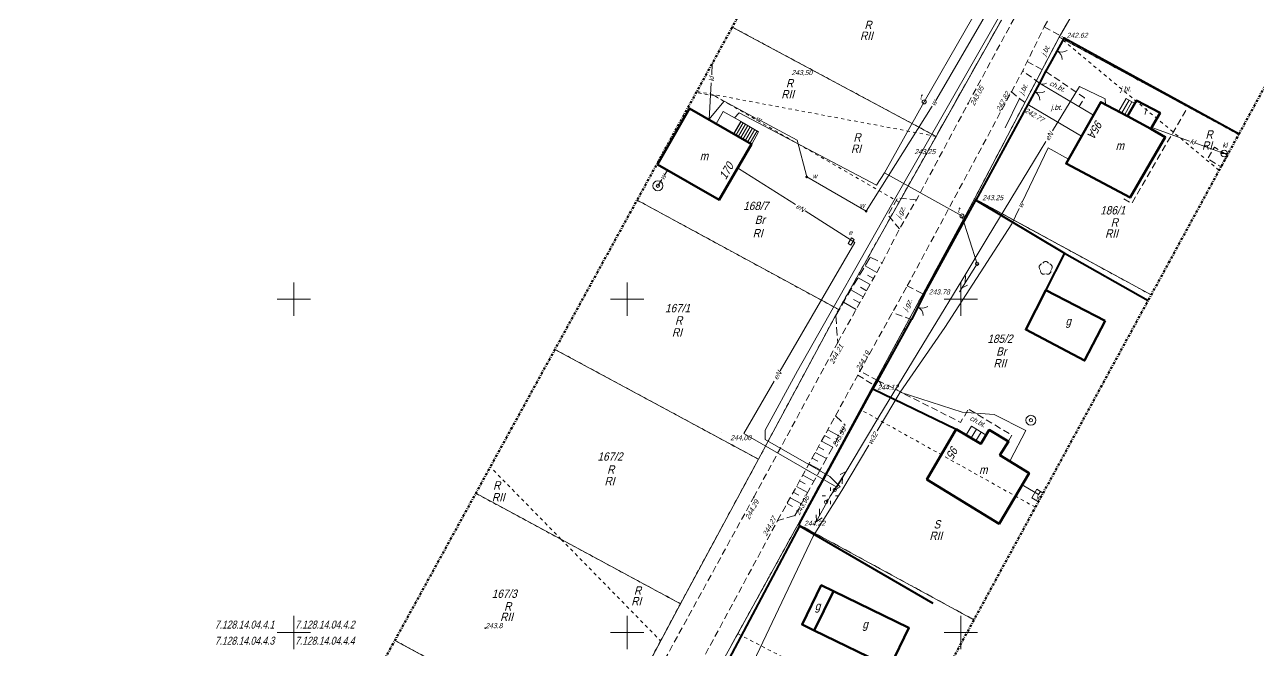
# Model space of a CAD drawing. Extents: x 7449598 to 7450455, y 5563374 to 5564952.
# Drawn here: x 7449959.6 to 7450144.6, y 5564247.3 to 5564341.2 of the extents above; entities that cross this region are included whole.
import ezdxf
from ezdxf.enums import TextEntityAlignment as Align

# ---------------------------------------------------------------- set-up
doc = ezdxf.new("R2010")
doc.units = 0
doc.header["$MEASUREMENT"] = 0
for name, pattern in [('218-500', [1, 0.5, -0.5]), ('420-500', [1.5, 1, -0.5]), ('823-500', [1.75, 1.25, -0.5]), ('DGN Style 4', [0.686427, 0.343214, -0.171607, 0, -0.171607]), ('slup-500', [1.75, -0.25, 0.5, -0.5, 0.5])]:
    doc.linetypes.add(name, pattern=pattern)
for name, color, linetype, lineweight in [('52', 252, 'Continuous', 0), ('61', 252, 'Continuous', 0), ('EDZPD_219', 7, 'Continuous', 0), ('EUZPU_952', 7, 'Continuous', 0), ('GULENN', 1, 'Continuous', 13), ('GULTPR', 36, 'Continuous', 13), ('GUPWZA', 7, 'Continuous', 0), ('SDRPK_420', 7, 'Continuous', 0), ('SDRPK_432', 7, 'Continuous', 0), ('SDRPT_450', 7, 'Continuous', 0), ('SZOPO_902', 7, 'Continuous', 0), ('SZOPO_905', 7, 'Continuous', 0), ('UEEPA_510', 7, 'Continuous', 0), ('UEEPA_512', 7, 'Continuous', 0), ('UEEPO_585', 7, 'Continuous', 0), ('UEETA_515', 7, 'Continuous', 0), ('UGGPA_504', 7, 'Continuous', 0), ('UKKPC_685', 7, 'Continuous', 0), ('UKKPO_582', 7, 'Continuous', 0), ('UTTPA_506', 7, 'Continuous', 0), ('UTTPO_586', 7, 'Continuous', 0), ('UWWPA_907', 7, 'Continuous', 0), ('UWWPO_581', 7, 'Continuous', 0), ('Warstwa 1', 7, 'Continuous', 0), ('Warstwa 24', 7, 'Continuous', 0), ('Warstwa 25', 7, 'Continuous', 0), ('Warstwa 26', 7, 'Continuous', 0), ('Warstwa 28', 7, 'Continuous', 0), ('Warstwa 29', 7, 'Continuous', 0), ('Warstwa 3', 7, 'Continuous', 0), ('Warstwa 4', 7, 'Continuous', 0), ('Warstwa 60', 7, 'Continuous', 0), ('Warstwa 8', 7, 'Continuous', 0), ('WUKPS_403', 7, 'Continuous', 0), ('WUKPS_820', 7, 'Continuous', 0), ('WUKPS_823', 7, 'Continuous', 0), ('WUKPS_824', 7, 'Continuous', 0)]:
    doc.layers.add(name, color=color, linetype=linetype, lineweight=lineweight)
doc.styles.add('Style-WORKING_1250 I 0.26180', font='WORKING_1250.shx', dxfattribs={"oblique": 14.999978})

# ---------------------------------------------------------------- blocks, each defined once
blk = doc.blocks.new('PW01')
at = {"layer": 'Warstwa 1', "color": 7, "linetype": 'Continuous', "lineweight": 13}
blk.add_circle((0, 0), 0.045, dxfattribs=at)
blk = doc.blocks.new('801_16')
at = {"layer": 'Warstwa 1', "color": 0, "linetype": 'Continuous', "lineweight": 0}
blk.add_arc((0, 0), 0.01, 0, 360, dxfattribs=at)
blk = doc.blocks.new('DLN')
at = {"layer": '52', "color": 0, "linetype": 'Continuous', "lineweight": -2}
for centre, start, end in [((-47.6401, 15.52395), 102.662644, 221.349847), ((-0.0401, 50.02395), 30.77175, 149.114219), ((47.5599, 15.52395), 318.717503, 77.306586), ((-29.4401, -40.47605), 174.877086, 293.229456), ((29.3599, -40.47605), 246.770647, 5.322325)]:
    blk.add_arc(centre, 50, start, end, dxfattribs=at)
blk = doc.blocks.new('506_2')
at = {"layer": 'UTTPA_506', "color": 30, "linetype": 'Continuous', "lineweight": 13}
blk.add_circle((0, 0), 0.3, dxfattribs=at)
blk = doc.blocks.new('510_1')
at = {"layer": 'UEEPA_510', "color": 7, "linetype": 'Continuous', "lineweight": 13}
blk.add_circle((0, 0), 0.25, dxfattribs=at)
blk = doc.blocks.new('510')
at = {"layer": 'UEEPA_510', "color": 7, "linetype": 'Continuous', "lineweight": 13}
blk.add_circle((0, 0), 0.25, dxfattribs=at)
blk = doc.blocks.new('515')
at = {"layer": 'UEETA_515', "color": 7, "linetype": 'Continuous', "lineweight": 13}
for p, q in [((-1.25, 0), (-0.75, 0)), ((0, 0.75), (0, 1.25)), ((0.75, 0), (1.25, 0)), ((0, -1.25), (0, -0.75))]:
    blk.add_line(p, q, dxfattribs=at)
blk = doc.blocks.new('907')
at = {"layer": 'UWWPA_907', "color": 7, "linetype": 'Continuous', "lineweight": 13}
for radius in [0.75, 0.25]:
    blk.add_circle((0, 0), radius, dxfattribs=at)
blk = doc.blocks.new('KOLO')
blk.add_hatch(color=0).paths.add_polyline_path([(0, -5), (-1.2941, -4.82963), (-2.5, -4.33013), (-3.53553, -3.53553), (-4.33013, -2.5), (-4.82963, -1.2941), (-5, 0), (-4.82963, 1.2941), (-4.33013, 2.5), (-3.53553, 3.53553), (-2.5, 4.33013), (-1.2941, 4.82963), (0, 5), (1.2941, 4.82963), (2.5, 4.33013), (3.53553, 3.53553), (4.33013, 2.5), (4.82963, 1.2941), (5, 0), (4.82963, -1.2941), (4.33013, -2.5), (3.53553, -3.53553), (2.5, -4.33013), (1.2941, -4.82963)], flags=16)
blk = doc.blocks.new('504')
at = {"layer": 'UGGPA_504', "color": 7, "linetype": 'Continuous', "lineweight": 13, "flags": 128}
blk.add_lwpolyline([(-0.5, 0.25), (0.5, 0.25), (0.5, -0.25), (-0.5, -0.25)], close=True, dxfattribs=at)
blk = doc.blocks.new('SUPT01_2')
at = {"color": 0, "flags": 128}
for points in [[(0, 0), (-100, 0)], [(-69.82163, -10), (-87.14214, 0)], [(-67.14214, 0), (-49.82163, 10)]]:
    blk.add_lwpolyline(points, dxfattribs=at)
blk = doc.blocks.new('SUPE04_2')
at = {"color": 0, "flags": 128}
for points in [[(0, 0), (-100, 0)], [(-69.82163, -10), (-87.14214, 0), (-69.82163, 10)]]:
    blk.add_lwpolyline(points, dxfattribs=at)
blk = doc.blocks.new('685_1')
at = {"layer": 'UKKPC_685', "color": 7, "linetype": 'Continuous', "lineweight": 13}
blk.add_line((-0.5, 0), (0.5, 0), dxfattribs=at)
blk.add_circle((0, 0), 0.5, dxfattribs=at)
blk = doc.blocks.new('905_1')
at = {"layer": 'SZOPO_905', "color": 7, "linetype": 'Continuous', "lineweight": 13}
for centre, start, end in [((-1.5, 0), 0, 60), ((1.5, 0), 120, 180)]:
    blk.add_arc(centre, 1.5, start, end, dxfattribs=at)
blk = doc.blocks.new('905P')
at = {"layer": 'SZOPO_905', "color": 7, "linetype": 'Continuous', "lineweight": 13}
blk.add_arc((1.05, 0), 1.05, 120, 180, dxfattribs=at)
blk = doc.blocks.new('905L')
at = {"layer": 'SZOPO_905', "color": 7, "linetype": 'Continuous', "lineweight": 13}
blk.add_arc((-1.05, 0), 1.05, 0, 60, dxfattribs=at)
blk = doc.blocks.new('140_1')
at = {"layer": 'WUKPS_403', "linetype": 'Continuous', "lineweight": 13}
h = blk.add_hatch(color=256, dxfattribs=at)
edge = h.paths.add_edge_path()
edge.add_arc((0, 0), 0.045, 0, 360)
at = {"layer": 'WUKPS_403', "color": 7, "linetype": 'Continuous', "lineweight": 13}
blk.add_circle((0, 0), 0.045, dxfattribs=at)

msp = doc.modelspace()

# ---------------------------------------------------------------- linework, layer by layer
at = {"layer": 'EDZPD_219', "color": 96, "linetype": 'Continuous', "lineweight": 13}
for p, q in [((7450128.39, 5564362.96), (7450114.77, 5564339.3)), ((7450096.3, 5564324.41), (7450106.1, 5564341.84)), ((7450096.3, 5564324.41), (7450065.75, 5564340.79)), ((7450102.09, 5564315.06), (7450114.77, 5564339.3)), ((7450141.68, 5564324.68), (7450114.77, 5564339.3)), ((7450096.3, 5564324.41), (7450090.76, 5564314.56)), ((7450051.47, 5564314.85), (7450081.7, 5564298.43)), ((7450081.7, 5564298.43), (7450090.76, 5564314.56)), ((7450088.69, 5564290.36), (7450102.09, 5564315.06)), ((7450128.56, 5564300.64), (7450102.09, 5564315.06)), ((7450069.67, 5564276), (7450081.7, 5564298.43)), ((7450069.67, 5564276), (7450039.16, 5564292.47)), ((7450088.69, 5564290.36), (7450075.63, 5564266.27)), ((7450069.67, 5564276), (7450057.96, 5564254.34)), ((7450027.28, 5564270.89), (7450057.96, 5564254.34)), ((7450075.63, 5564266.27), (7450043.05, 5564207.2)), ((7450101.99, 5564251.92), (7450075.63, 5564266.27)), ((7450057.96, 5564254.34), (7450046.13, 5564232.09)), ((7450046.13, 5564232.09), (7450015.15, 5564248.84))]:
    msp.add_line(p, q, dxfattribs=at)
at = {"layer": 'EUZPU_952', "color": 7, "linetype": 'Continuous', "lineweight": 13}
msp.add_line((7450108.81, 5564330.09), (7450106.69, 5564325.71), dxfattribs=at)
at = {"layer": 'SDRPK_420', "color": 7, "linetype": '420-500', "lineweight": 13}
for p, q in [((7450112.53, 5564340.81), (7450115.5, 5564339.18)), ((7450109.96, 5564335.62), (7450112.72, 5564334.14)), ((7450111.82, 5564332.36), (7450109.29, 5564334.25)), ((7450118.57, 5564330.19), (7450112.72, 5564334.14)), ((7450117.73, 5564328.81), (7450118.57, 5564330.19)), ((7450091.98, 5564301.98), (7450094.53, 5564300.7)), ((7450092.61, 5564296.94), (7450089.76, 5564298)), ((7450068.97, 5564270.3), (7450081.56, 5564293.51)), ((7450084.55, 5564288.6), (7450087.14, 5564287.04)), ((7450087.58, 5564287.81), (7450084.88, 5564289.2)), ((7450049.82, 5564235.4), (7450068.97, 5564270.3))]:
    msp.add_line(p, q, dxfattribs=at)
at = {"layer": 'SDRPK_420', "color": 7, "linetype": '420-500', "lineweight": 13, "flags": 128}
for points in [[(7450101.11, 5564329.34), (7450121.03, 5564366.2), (7450139.33, 5564400.95)], [(7450112.53, 5564340.81), (7450125.1, 5564363.81), (7450139.56, 5564390.55)], [(7450091.98, 5564301.98), (7450107.61, 5564331.08), (7450109.29, 5564334.25), (7450109.96, 5564335.62), (7450112.53, 5564340.81)], [(7450107.61, 5564331.08), (7450108.81, 5564330.09), (7450110.05, 5564329.2)], [(7450088.22, 5564305.45), (7450090.82, 5564310.52), (7450093.37, 5564314.89), (7450101.11, 5564329.34)], [(7450124.47, 5564315.06), (7450125.63, 5564314.34), (7450133.81, 5564328.39)], [(7450093.37, 5564314.89), (7450090.52, 5564315.15), (7450089.08, 5564312.64), (7450090.82, 5564310.52)], [(7450081.56, 5564293.51), (7450088.22, 5564305.45)], [(7450081.23, 5564282.52), (7450084.55, 5564288.6), (7450084.88, 5564289.2), (7450089.76, 5564298), (7450091.98, 5564301.98)], [(7450087.58, 5564287.81), (7450099.97, 5564281.53), (7450101.18, 5564283.52)], [(7450072.55, 5564266.82), (7450081.23, 5564282.52)], [(7450107.15, 5564278.73), (7450107.67, 5564279.59), (7450101.18, 5564283.52)], [(7450061.72, 5564246.77), (7450072.55, 5564266.82)]]:
    msp.add_lwpolyline(points, dxfattribs=at)
msp.add_lwpolyline([(7450140, 5564321.61), (7450139.04, 5564319.85), (7450137.02, 5564321.06), (7450138.04, 5564322.78)], close=True, dxfattribs=at)
at = {"layer": 'SDRPT_450', "color": 7, "linetype": 'Continuous', "lineweight": 13}
for p, q in [((7450119.89, 5564327.57), (7450111.82, 5564332.36)), ((7450110.05, 5564329.2), (7450118.13, 5564324.45))]:
    msp.add_line(p, q, dxfattribs=at)
at = {"layer": 'SZOPO_902', "color": 7, "linetype": 'Continuous', "lineweight": 40}
for p, q in [((7450115.5, 5564339.18), (7450113.38, 5564335.29)), ((7450111.82, 5564332.36), (7450110.05, 5564329.2)), ((7450110.05, 5564329.2), (7450102.27, 5564314.84)), ((7450094.53, 5564300.7), (7450102.27, 5564314.84)), ((7450102.27, 5564314.84), (7450115.58, 5564306.87)), ((7450115.58, 5564306.87), (7450112.71, 5564301.29)), ((7450094.53, 5564300.7), (7450092.61, 5564296.94)), ((7450087.58, 5564287.81), (7450092.61, 5564296.94)), ((7450075.81, 5564266.35), (7450086.84, 5564286.57)), ((7450086.84, 5564286.57), (7450099.3, 5564280.52)), ((7450075.85, 5564266.02), (7450064.8, 5564245.17)), ((7450075.85, 5564266.02), (7450075.81, 5564266.35)), ((7450075.85, 5564266.02), (7450095.81, 5564254.44))]:
    msp.add_line(p, q, dxfattribs=at)
at = {"layer": 'SZOPO_902', "color": 7, "linetype": 'Continuous', "lineweight": 40, "flags": 128}
for points in [[(7450115.5, 5564339.18), (7450141.75, 5564324.81)], [(7450113.38, 5564335.29), (7450112.72, 5564334.14), (7450111.82, 5564332.36)], [(7450115.58, 5564306.87), (7450128.11, 5564299.81)], [(7450086.84, 5564286.57), (7450086.84, 5564286.57), (7450087.14, 5564287.04), (7450087.58, 5564287.81)]]:
    msp.add_lwpolyline(points, dxfattribs=at)
at = {"layer": 'UEEPA_512', "color": 7, "linetype": 'slup-500', "lineweight": 13}
msp.add_line((7450079.81, 5564269.6), (7450081.11, 5564271.4), dxfattribs=at)
at = {"layer": 'UEEPO_585', "color": 1, "linetype": 'Continuous', "lineweight": 13, "flags": 128}
for points in [[(7450112.27, 5564353.95), (7450105.68, 5564342.19), (7450090.47, 5564315.66), (7450075.54, 5564289.27), (7450070.68, 5564280.38), (7450070.7, 5564278.97), (7450080.38, 5564273.4), (7450081.9, 5564271.87), (7450081.11, 5564271.4)], [(7450121.71, 5564329.18), (7450121.66, 5564330.05), (7450117.79, 5564331.88), (7450113.74, 5564325.24)], [(7450112.77, 5564323.66), (7450111.05, 5564320.84), (7450103.97, 5564309.16), (7450100.19, 5564302.8), (7450095.7, 5564295.52), (7450087.7, 5564282.35), (7450081.4, 5564271.81), (7450067.48, 5564279.87), (7450072.04, 5564287.72)], [(7450075.22, 5564314.17), (7450066.7, 5564319.59)], [(7450072.92, 5564289.25), (7450084.1, 5564308.51), (7450076.67, 5564313.25)]]:
    msp.add_lwpolyline(points, dxfattribs=at)
at = {"layer": 'UKKPO_582', "color": 36, "linetype": 'Continuous', "lineweight": 13}
for p, q in [((7450062.75, 5564335.35), (7450062.66, 5564333.63)), ((7450062.59, 5564332.43), (7450062.3, 5564326.93)), ((7450111.14, 5564271.01), (7450109.22, 5564272.18))]:
    msp.add_line(p, q, dxfattribs=at)
at = {"layer": 'UKKPO_582', "color": 36, "linetype": 'Continuous', "lineweight": 13, "flags": 128}
for points in [[(7450128.65, 5564325.73), (7450134.31, 5564323.7)], [(7450135.12, 5564323.42), (7450139.5, 5564321.85)], [(7450112.36, 5564270.93), (7450111.43, 5564271.49), (7450110.65, 5564270.21), (7450111.64, 5564269.61)]]:
    msp.add_lwpolyline(points, dxfattribs=at)
msp.add_lwpolyline([(7450111.43, 5564271.49), (7450111.14, 5564271.01), (7450111.65, 5564270.7), (7450111.94, 5564271.18)], close=True, dxfattribs=at)
at = {"layer": 'UTTPO_586', "color": 30, "linetype": 'Continuous', "lineweight": 13, "flags": 128}
for points in [[(7450129.81, 5564393.82), (7450119.9, 5564374.98), (7450108.63, 5564354.14), (7450100.67, 5564340.26), (7450094.52, 5564329.58), (7450088.57, 5564318.95), (7450087.38, 5564317.11), (7450066.78, 5564327.95), (7450066.1, 5564327.19)], [(7450102.46, 5564305.32), (7450100.18, 5564312.48), (7450088.57, 5564318.95)]]:
    msp.add_lwpolyline(points, dxfattribs=at)
at = {"layer": 'UWWPO_581', "color": 5, "linetype": 'Continuous', "lineweight": 13, "flags": 128}
for points in [[(7450096.26, 5564329.8), (7450096.78, 5564330.63), (7450104.76, 5564344.4)], [(7450069.35, 5564327.1), (7450064.55, 5564329.67), (7450062.21, 5564326.95)], [(7450076.91, 5564318.32), (7450085.82, 5564313.19), (7450095.72, 5564328.95)], [(7450076.91, 5564318.32), (7450075.47, 5564323.82), (7450069.97, 5564326.77)], [(7450116.18, 5564321), (7450113.13, 5564322.71), (7450109.21, 5564314.52)], [(7450055.59, 5564318.61), (7450056.04, 5564319.34)], [(7450054.6, 5564317), (7450055.18, 5564317.94)], [(7450108.77, 5564313.61), (7450107.66, 5564311.28), (7450097.64, 5564295.77), (7450090.91, 5564286.07)], [(7450087.46, 5564280.25), (7450090.91, 5564286.07)], [(7450090.91, 5564286.07), (7450100.22, 5564283.08), (7450105.02, 5564282.73), (7450109.76, 5564280.3), (7450107.43, 5564275.83)], [(7450068, 5564243.62), (7450077.9, 5564264.45), (7450082.16, 5564271.32), (7450086.2, 5564278.13)]]:
    msp.add_lwpolyline(points, dxfattribs=at)
at = {"layer": 'Warstwa 1', "color": 7, "linetype": 'Continuous', "lineweight": 0, "ltscale": 0.1, "flags": 128}
msp.add_lwpolyline([(7450091.77, 5564296.59), (7450091.77, 5564296.59)], dxfattribs=at)
msp.add_lwpolyline([(7450091.77, 5564296.59), (7450091.77, 5564296.59)], dxfattribs=at)
at = {"layer": 'Warstwa 29', "color": 96, "linetype": '218-500', "lineweight": 13}
for p, q in [((7450128.39, 5564362.96), (7450114.77, 5564339.3)), ((7450114.77, 5564339.3), (7450128.39, 5564362.96)), ((7450096.3, 5564324.41), (7450106.1, 5564341.84)), ((7450106.1, 5564341.84), (7450096.3, 5564324.41)), ((7450096.3, 5564324.41), (7450065.75, 5564340.79)), ((7450065.75, 5564340.79), (7450096.3, 5564324.41)), ((7450114.77, 5564339.3), (7450102.09, 5564315.06)), ((7450102.09, 5564315.06), (7450114.77, 5564339.3)), ((7450141.68, 5564324.68), (7450114.77, 5564339.3)), ((7450138.75, 5564319.31), (7450114.77, 5564339.3)), ((7450114.77, 5564339.3), (7450141.68, 5564324.68)), ((7450063.11, 5564330.47), (7450060.34, 5564330.97)), ((7450060.43, 5564331.14), (7450096.3, 5564324.41)), ((7450063.11, 5564330.47), (7450065.42, 5564329.15)), ((7450065.42, 5564329.15), (7450063.11, 5564330.47)), ((7450090.76, 5564314.56), (7450065.42, 5564329.15)), ((7450090.76, 5564314.56), (7450096.3, 5564324.41)), ((7450096.3, 5564324.41), (7450090.76, 5564314.56)), ((7450081.7, 5564298.43), (7450051.47, 5564314.85)), ((7450051.47, 5564314.85), (7450081.7, 5564298.43)), ((7450081.7, 5564298.43), (7450090.76, 5564314.56)), ((7450090.76, 5564314.56), (7450081.7, 5564298.43)), ((7450102.09, 5564315.06), (7450088.69, 5564290.36)), ((7450088.69, 5564290.36), (7450102.09, 5564315.06)), ((7450128.56, 5564300.64), (7450102.09, 5564315.06)), ((7450102.09, 5564315.06), (7450128.56, 5564300.64)), ((7450069.67, 5564276), (7450081.7, 5564298.43)), ((7450081.7, 5564298.43), (7450069.67, 5564276)), ((7450039.16, 5564292.47), (7450069.67, 5564276)), ((7450069.67, 5564276), (7450039.16, 5564292.47)), ((7450088.69, 5564290.36), (7450084.95, 5564283.45)), ((7450084.95, 5564283.45), (7450088.69, 5564290.36)), ((7450084.95, 5564283.45), (7450075.63, 5564266.27)), ((7450075.63, 5564266.27), (7450084.95, 5564283.45)), ((7450111.2, 5564268.8), (7450084.95, 5564283.45)), ((7450040.07, 5564263.99), (7450029.45, 5564274.83)), ((7450057.96, 5564254.34), (7450069.67, 5564276)), ((7450069.67, 5564276), (7450057.96, 5564254.34)), ((7450040.07, 5564263.99), (7450027.28, 5564270.89)), ((7450027.28, 5564270.89), (7450040.07, 5564263.99)), ((7450075.63, 5564266.27), (7450066.57, 5564249.84)), ((7450066.57, 5564249.84), (7450075.63, 5564266.27)), ((7450101.99, 5564251.92), (7450075.63, 5564266.27)), ((7450075.63, 5564266.27), (7450101.99, 5564251.92)), ((7450040.07, 5564263.99), (7450057.96, 5564254.34)), ((7450057.96, 5564254.34), (7450040.07, 5564263.99)), ((7450040.07, 5564263.99), (7450054.99, 5564248.76)), ((7450054.99, 5564248.76), (7450057.96, 5564254.34)), ((7450057.96, 5564254.34), (7450054.99, 5564248.76)), ((7450015.15, 5564248.84), (7450028.31, 5564241.73)), ((7450028.31, 5564241.73), (7450015.15, 5564248.84)), ((7450046.13, 5564232.09), (7450054.99, 5564248.76)), ((7450054.99, 5564248.76), (7450046.13, 5564232.09)), ((7450066.57, 5564249.84), (7450063.19, 5564243.71)), ((7450063.19, 5564243.71), (7450066.57, 5564249.84)), ((7450075.08, 5564245.42), (7450066.57, 5564249.84))]:
    msp.add_line(p, q, dxfattribs=at)
at = {"layer": 'Warstwa 3', "color": 7, "linetype": 'Continuous', "lineweight": 53, "flags": 128}
for points in [[(7450054.52, 5564320.2), (7450059.35, 5564328.6), (7450068.63, 5564323.25), (7450063.78, 5564314.87)], [(7450128.53, 5564325.52), (7450130.67, 5564324.3), (7450125.4, 5564315.23), (7450115.8, 5564320.33), (7450121.01, 5564329.55), (7450125.02, 5564327.43)], [(7450128.53, 5564325.52), (7450125.02, 5564327.43), (7450126.35, 5564329.76), (7450129.89, 5564327.95)], [(7450121.68, 5564296.76), (7450118.57, 5564290.78), (7450109.75, 5564295.43), (7450112.78, 5564301.34)], [(7450099.3, 5564280.52), (7450103.02, 5564278.33), (7450104.27, 5564280.39), (7450107.19, 5564278.67), (7450105.87, 5564276.62), (7450110.24, 5564273.9), (7450105.75, 5564266.33), (7450094.94, 5564272.95)], [(7450078.04, 5564250.31), (7450080.91, 5564256.22), (7450079.09, 5564257.1), (7450076.22, 5564251.2)], [(7450078.04, 5564250.31), (7450089.37, 5564244.81), (7450092.24, 5564250.71), (7450080.91, 5564256.22)]]:
    msp.add_lwpolyline(points, close=True, dxfattribs=at)
at = {"layer": 'Warstwa 60', "color": 7, "linetype": 'Continuous', "lineweight": 0, "ltscale": 0.1}
for p, q in [((7450124.15, 5564327.93), (7450125.24, 5564329.84)), ((7450124.59, 5564327.68), (7450125.68, 5564329.59)), ((7450101.56, 5564279.21), (7450102.35, 5564280.5)), ((7450102.29, 5564278.77), (7450103.07, 5564280.06))]:
    msp.add_line(p, q, dxfattribs=at)
at = {"layer": 'Warstwa 60', "color": 7, "linetype": 'Continuous', "lineweight": 13}
for p, q in [((7450000, 5564297.5), (7450000, 5564302.5)), ((7450050, 5564297.5), (7450050, 5564302.5)), ((7450100, 5564297.5), (7450100, 5564302.5)), ((7449997.5, 5564300), (7450002.5, 5564300)), ((7450000, 5564300), (7450002.5, 5564300)), ((7450000, 5564297.5), (7450000, 5564300)), ((7450047.5, 5564300), (7450052.5, 5564300)), ((7450097.5, 5564300), (7450102.5, 5564300)), ((7450000, 5564247.5), (7450000, 5564252.5)), ((7450050, 5564250), (7450050, 5564252.5)), ((7450050, 5564247.5), (7450050, 5564252.5)), ((7450100, 5564250), (7450100, 5564252.5)), ((7450100, 5564247.5), (7450100, 5564252.5)), ((7449997.5, 5564250), (7450002.5, 5564250)), ((7450047.5, 5564250), (7450052.5, 5564250)), ((7450050, 5564247.5), (7450050, 5564250)), ((7450097.5, 5564250), (7450102.5, 5564250)), ((7450100, 5564247.5), (7450100, 5564250))]:
    msp.add_line(p, q, dxfattribs=at)
at = {"layer": 'Warstwa 60', "color": 7, "linetype": 'Continuous', "lineweight": 0, "ltscale": 0.1, "flags": 128}
for points in [[(7450123.72, 5564328.17), (7450125.02, 5564327.43), (7450126.11, 5564329.34), (7450124.81, 5564330.08)], [(7450103.02, 5564278.33), (7450103.8, 5564279.62), (7450101.62, 5564280.94), (7450100.84, 5564279.65)]]:
    msp.add_lwpolyline(points, close=True, dxfattribs=at)
at = {"layer": 'Warstwa 60', "color": 7, "linetype": 'Continuous', "lineweight": 13, "ltscale": 0.1, "flags": 128}
for points in [[(7450065.97, 5564324.77), (7450063.34, 5564326.3), (7450064.38, 5564328.15), (7450067.07, 5564326.64), (7450065.97, 5564324.77)], [(7450068.68, 5564323.26), (7450065.99, 5564324.82), (7450067.03, 5564326.62), (7450069.7, 5564325.08), (7450068.68, 5564323.26)], [(7450067.38, 5564326.42), (7450066.34, 5564324.62)], [(7450067.73, 5564326.22), (7450066.68, 5564324.42)], [(7450068.07, 5564326.02), (7450067.03, 5564324.22)], [(7450068.42, 5564325.82), (7450067.37, 5564324.02)], [(7450068.76, 5564325.62), (7450067.72, 5564323.82)], [(7450069.11, 5564325.42), (7450068.07, 5564323.62)], [(7450069.46, 5564325.22), (7450068.41, 5564323.42)]]:
    msp.add_lwpolyline(points, dxfattribs=at)
at = {"layer": 'Warstwa 8', "color": 7, "linetype": 'DGN Style 4', "lineweight": 53, "flags": 128}
msp.add_lwpolyline([(7450242.25, 5564757.19), (7450281.76, 5564736.22), (7450381.95, 5564923.76), (7450454.95, 5564884.92), (7450405.4, 5564791.85), (7450392.83, 5564798.55), (7450342.94, 5564703.75), (7450227.05, 5564484.37), (7450154.83, 5564348.79), (7449690.29, 5563497.19), (7449618.91, 5563522.75), (7449629.01, 5563547.14), (7449943.26, 5564118.2), (7449916.28, 5564132.94), (7449953.15, 5564197.69), (7449979.3, 5564183.67), (7450084.83, 5564375.48), (7450052.49, 5564392.85)], close=True, dxfattribs=at)
at = {"layer": 'WUKPS_820', "color": 7, "linetype": 'Continuous', "lineweight": 13}
for p, q in [((7450085.66, 5564305), (7450087.42, 5564304.01)), ((7450084.6, 5564303.19), (7450086.4, 5564302.19)), ((7450086.91, 5564303.1), (7450086.02, 5564303.6)), ((7450083.53, 5564301.39), (7450085.38, 5564300.36)), ((7450085.89, 5564301.27), (7450084.98, 5564301.78)), ((7450082.43, 5564299.53), (7450084.33, 5564298.47)), ((7450084.87, 5564299.45), (7450083.94, 5564299.97)), ((7450081.74, 5564279.5), (7450080.07, 5564280.43)), ((7450080.8, 5564277.8), (7450079.13, 5564278.73)), ((7450079.6, 5564279.58), (7450080.44, 5564279.11)), ((7450079.87, 5564276.1), (7450078.19, 5564277.03)), ((7450078.66, 5564277.88), (7450079.5, 5564277.41)), ((7450078.93, 5564274.4), (7450077.25, 5564275.32)), ((7450077.72, 5564276.17), (7450078.56, 5564275.71)), ((7450075.84, 5564272.77), (7450076.68, 5564272.31)), ((7450077.99, 5564272.69), (7450076.31, 5564273.62)), ((7450076.78, 5564274.47), (7450077.62, 5564274.01)), ((7450074.9, 5564271.07), (7450075.74, 5564270.61)), ((7450077.05, 5564270.99), (7450075.37, 5564271.92)), ((7450073.96, 5564269.37), (7450074.8, 5564268.91)), ((7450076.11, 5564269.29), (7450074.43, 5564270.22))]:
    msp.add_line(p, q, dxfattribs=at)
at = {"layer": 'WUKPS_823', "color": 7, "linetype": '823-500', "lineweight": 13}
for p, q in [((7450086.43, 5564306.3), (7450088.22, 5564305.45)), ((7450081.27, 5564297.56), (7450081.56, 5564293.51)), ((7450081.23, 5564282.52), (7450082.64, 5564281.13)), ((7450075.15, 5564267.54), (7450072.55, 5564266.82))]:
    msp.add_line(p, q, dxfattribs=at)
at = {"layer": 'WUKPS_824', "color": 7, "linetype": '823-500', "lineweight": 13}
for p, q in [((7450081.27, 5564297.56), (7450086.43, 5564306.3)), ((7450075.15, 5564267.54), (7450082.64, 5564281.13))]:
    msp.add_line(p, q, dxfattribs=at)

# ---------------------------------------------------------------- block references
at = {"layer": '52', "color": 96, "linetype": 'Continuous', "lineweight": 13, "ltscale": 0.1, "xscale": 0.0100011, "yscale": 0.0100011, "zscale": 0.0100011, "rotation": 0.06630199999999999}
msp.add_blockref('DLN', (7450112.74, 5564304.64), dxfattribs=at)
at = {"layer": 'GULENN', "color": 1, "lineweight": 13, "ltscale": 0.1, "xscale": 0.05000000000000002, "yscale": 0.05000000000000002, "zscale": 0.05, "rotation": 61.01189018253869}
msp.add_blockref('SUPE04_2', (7450080.47, 5564270.5), dxfattribs=at)
at = {"layer": 'GULTPR', "color": 30, "lineweight": 13, "ltscale": 0.1, "zscale": 0.05}
for p, xscale, yscale, rotation in [((7450102.46, 5564305.32), 0.05000000000000002, 0.05000000000000002, 57.80530639542992), ((7450080.47, 5564270.5), 0.05, 0.05, 237.4469211667822), ((7450080.47, 5564270.5), 0.05, 0.05, 61.01189019106502)]:
    msp.add_blockref('SUPT01_2', p, dxfattribs=dict(at, xscale=xscale, yscale=yscale, rotation=rotation))
at = {"layer": 'GUPWZA', "color": 7, "lineweight": 0, "ltscale": 0.1, "xscale": 0.04000000000000001, "yscale": 0.04000000000000001, "zscale": 0.04000000000000001, "rotation": 90}
for p in [(7450076.91, 5564318.32), (7450085.82, 5564313.19)]:
    msp.add_blockref('KOLO', p, dxfattribs=at)
at = {"layer": 'SZOPO_905', "color": 7, "linetype": 'Continuous', "lineweight": 13}
for name, p, rotation in [('905_1', (7450114.44, 5564337.23), 241.4101837512166), ('905L', (7450111.82, 5564332.36), 240.4786381654183), ('905_1', (7450111.12, 5564331.12), 240.4786381654183), ('905_1', (7450093.57, 5564298.82), 242.9494029929139), ('905P', (7450087.58, 5564287.81), 240.2551187336264)]:
    msp.add_blockref(name, p, dxfattribs=dict(at, rotation=rotation))
at = {"layer": 'UEEPA_510', "color": 7, "linetype": 'Continuous', "lineweight": 13}
for name, p in [('510_1', (7450102.46, 5564305.32)), ('510', (7450081.11, 5564271.4)), ('510', (7450079.81, 5564269.6))]:
    msp.add_blockref(name, p, dxfattribs=at)
at = {"layer": 'UEETA_515', "color": 7, "linetype": 'Continuous', "lineweight": 13}
msp.add_blockref('515', (7450080.47, 5564270.5), dxfattribs=at)
at = {"layer": 'UGGPA_504', "color": 7, "linetype": 'Continuous', "lineweight": 13, "rotation": 59.99552343195688}
msp.add_blockref('504', (7450083.58, 5564308.64), dxfattribs=at)
at = {"layer": 'UKKPC_685', "color": 7, "linetype": 'Continuous', "lineweight": 13}
msp.add_blockref('685_1', (7450139.5, 5564321.85), dxfattribs=at)
at = {"layer": 'UTTPA_506', "color": 30, "linetype": 'Continuous', "lineweight": 13}
for p in [(7450094.52, 5564329.58), (7450100.18, 5564312.48)]:
    msp.add_blockref('506_2', p, dxfattribs=at)
at = {"layer": 'UWWPA_907', "color": 7, "linetype": 'Continuous', "lineweight": 13}
for p in [(7450054.6, 5564317), (7450110.52, 5564281.84)]:
    msp.add_blockref('907', p, dxfattribs=at)
at = {"layer": 'Warstwa 1', "color": 7, "linetype": 'Continuous', "lineweight": 0, "ltscale": 0.1, "xscale": 0.1, "yscale": 0.1, "zscale": 0.1}
msp.add_blockref('801_16', (7450064.11, 5564279.95), dxfattribs=at)
at = {"layer": 'Warstwa 1', "color": 7, "linetype": 'Continuous', "lineweight": 13}
msp.add_blockref('PW01', (7450028.71, 5564250.67), dxfattribs=at)
at = {"layer": 'WUKPS_403', "color": 7, "linetype": 'Continuous', "lineweight": 13}
for p in [(7450115.5, 5564339.18), (7450110.05, 5564329.2), (7450102.27, 5564314.84), (7450094.53, 5564300.7), (7450068.97, 5564270.3), (7450075.15, 5564267.54)]:
    msp.add_blockref('140_1', p, dxfattribs=at)
for p, rotation in [((7450107.61, 5564331.08), 61.6121827240341), ((7450101.11, 5564329.34), 329.5665603722008), ((7450081.56, 5564293.51), 60.98963973731259), ((7450084.88, 5564289.2), 61.13905891179987), ((7450086.84, 5564286.57), 61.52288677492594), ((7450082.64, 5564281.13), 61.13905891179987), ((7450072.55, 5564266.82), 61.24595658410419), ((7450075.85, 5564266.02), 61.62431666757264)]:
    msp.add_blockref('140_1', p, dxfattribs=dict(at, rotation=rotation))

# ---------------------------------------------------------------- texts
at = {"color": 7, "lineweight": 13, "style": 'Style-WORKING_1250 I 0.26180', "oblique": 15, "width": 0.900007}
msp.add_text('e', height=0.75, dxfattribs=at).set_placement((7450083.17, 5564310.36), align=Align.TOP_LEFT)
at = {"layer": '61', "color": 1, "linetype": 'Continuous', "lineweight": 13, "style": 'Style-WORKING_1250 I 0.26180', "oblique": 15, "width": 0.900007}
for rotation, p in [(58.5692, (7450112.91, 5564323.88)), (327.5195, (7450075.41, 5564314.04)), (59.879, (7450072.2, 5564288.01))]:
    msp.add_text('eN', height=0.75, rotation=rotation, dxfattribs=at).set_placement(p, align=Align.MIDDLE_LEFT)
at = {"layer": 'SDRPK_432', "color": 7, "linetype": 'Continuous', "lineweight": 0, "style": 'Style-WORKING_1250 I 0.26180', "oblique": 15, "width": 0.900007}
for s, rotation, p in [('j.bt.', 63.6562, (7450112.69, 5564336.39)), ('j.bt.', 63.6562, (7450109.37, 5564330.57)), ('ch.bt.', 333.6562, (7450113.21, 5564332.11)), ('j.gz.', 63.6562, (7450090.92, 5564312.05)), ('j.gz.', 63.6562, (7450091.94, 5564298.15))]:
    msp.add_text(s, height=0.75, rotation=rotation, dxfattribs=at).set_placement(p)
at = {"layer": 'UKKPC_685', "color": 7, "linetype": 'Continuous', "lineweight": 13, "style": 'Style-WORKING_1250 I 0.26180', "oblique": 15, "width": 0.900007}
msp.add_text('kl', height=0.75, dxfattribs=at).set_placement((7450139.61, 5564322.73), align=Align.CENTER)
at = {"layer": 'UKKPO_582', "color": 36, "linetype": 'Continuous', "lineweight": 13, "style": 'Style-WORKING_1250 I 0.26180', "oblique": 15, "width": 0.900007}
msp.add_text('kl', height=0.75, rotation=86.9324, dxfattribs=at).set_placement((7450062.63, 5564333.01), align=Align.MIDDLE_CENTER)
msp.add_text('kl', height=0.75, rotation=340.3361, dxfattribs=at).set_placement((7450134.66, 5564323.26), align=Align.CENTER)
msp.add_text('kl', height=0.75, rotation=0.0663, dxfattribs=at).set_placement((7450111.31, 5564269.93))
at = {"layer": 'UTTPA_506', "color": 30, "linetype": 'Continuous', "lineweight": 13, "style": 'Style-WORKING_1250 I 0.26180', "oblique": 15, "width": 0.8}
for p in [(7450093.85, 5564329.9), (7450099.52, 5564312.98)]:
    msp.add_text('t', height=0.9, dxfattribs=at).set_placement(p)
at = {"layer": 'UWWPO_581', "color": 5, "linetype": 'Continuous', "lineweight": 13, "style": 'Style-WORKING_1250 I 0.26180', "oblique": 15, "width": 0.900007}
for s, rotation, p in [('w', 58.3925, (7450095.78, 5564329.09)), ('w', 332.4806, (7450069.37, 5564327.21)), ('w', 58.3925, (7450055.17, 5564318)), ('w', 64.4476, (7450108.85, 5564313.77)), ('w32', 59.3036, (7450086.32, 5564278.33))]:
    msp.add_text(s, height=0.75, rotation=rotation, dxfattribs=at).set_placement(p, align=Align.MIDDLE_LEFT)
at = {"layer": 'UWWPO_581', "color": 7, "linetype": 'Continuous', "lineweight": 13, "style": 'Style-WORKING_1250 I 0.26180', "oblique": 15, "width": 0.900007}
for p in [(7450077.73, 5564318.48), (7450084.85, 5564314.04)]:
    msp.add_text('w', height=0.75, rotation=0.0663, dxfattribs=at).set_placement(p, align=Align.MIDDLE_LEFT)
at = {"layer": 'Warstwa 1', "color": 7, "linetype": 'Continuous', "lineweight": 0, "style": 'Style-WORKING_1250 I 0.26180', "oblique": 15, "width": 0.900007}
for s, p in [('243,50', (7450076.19, 5564333.97)), ('243,25', (7450094.63, 5564322.12)), ('244,00', (7450067.02, 5564279.23))]:
    msp.add_text(s, height=0.75, dxfattribs=at).set_placement(p, align=Align.MIDDLE_CENTER)
for s, rotation, p in [('j.bt.', 0.0859, (7450123.93, 5564331.15)), ('j.bt.', 0.0859, (7450113.54, 5564328.37)), ('ch.bt.', 331.793, (7450101.28, 5564281.92))]:
    msp.add_text(s, height=0.75, rotation=rotation, dxfattribs=at).set_placement(p)
at = {"layer": 'Warstwa 1', "color": 7, "linetype": 'Continuous', "lineweight": 30, "style": 'Style-WORKING_1250 I 0.26180', "oblique": 15, "width": 0.895998}
for s, rotation, p in [('95A', 240.5277, (7450119.64, 5564325.85)), ('170', 60.0345, (7450065.4, 5564318.9)), ('95', 240.1094, (7450098.27, 5564277.46))]:
    msp.add_text(s, height=1.25, rotation=rotation, dxfattribs=at).set_placement(p, align=Align.CENTER)
at = {"layer": 'Warstwa 1', "color": 7, "linetype": 'Continuous', "lineweight": 0, "style": 'Style-WORKING_1250 I 0.26180', "oblique": 15, "width": 0.900007}
msp.add_text('243.8', height=0.75, dxfattribs=at).set_placement((7450028.71, 5564250.67))
at = {"layer": 'Warstwa 24', "color": 96, "linetype": 'Continuous', "lineweight": 30, "style": 'Style-WORKING_1250 I 0.26180', "oblique": 15, "width": 0.899997}
for s, p in [('168/7', (7450067.39, 5564313.36)), ('186/1', (7450120.91, 5564312.7)), ('167/1', (7450055.66, 5564298.03)), ('185/2', (7450104, 5564293.44)), ('167/2', (7450045.53, 5564275.78)), ('167/3', (7450029.68, 5564255.21))]:
    msp.add_text(s, height=1.25, dxfattribs=at).set_placement(p)
at = {"layer": 'Warstwa 25', "color": 7, "linetype": 'Continuous', "lineweight": 13, "char_height": 1.2, "style": 'Style-WORKING_1250 I 0.26180'}
for s, insert, attachment_point in [('\\W0.800000x;7.128.14.04.4.1^J', (7449988.15, 5564250.59), 7), ('\\W0.800000x;7.128.14.04.4.2^J', (7450000.18, 5564250.59), 7), ('\\W0.800000x;7.128.14.04.4.3^J', (7449988.15, 5564249.39), 1), ('\\W0.800000x;7.128.14.04.4.4^J', (7450000.18, 5564249.39), 1)]:
    msp.add_mtext(s, dxfattribs=dict(at, insert=insert, attachment_point=attachment_point))
at = {"layer": 'Warstwa 26', "color": 96, "linetype": 'Continuous', "lineweight": 30, "style": 'Style-WORKING_1250 I 0.26180', "oblique": 15, "width": 0.899997}
for s, p in [('RII', (7450084.9, 5564338.87)), ('RII', (7450073.09, 5564330.09)), ('RI', (7450083.55, 5564321.93)), ('RI', (7450136.19, 5564322.4)), ('RI', (7450068.81, 5564309.27)), ('RII', (7450121.65, 5564309.22)), ('RI', (7450056.7, 5564294.39)), ('RII', (7450104.91, 5564289.78)), ('RI', (7450046.59, 5564272.1)), ('RII', (7450029.7, 5564269.67)), ('RII', (7450095.31, 5564263.9)), ('RI', (7450050.6, 5564254.1)), ('RII', (7450030.94, 5564251.74))]:
    msp.add_text(s, height=1.25, dxfattribs=at).set_placement(p)
at = {"layer": 'Warstwa 28', "color": 96, "linetype": 'Continuous', "lineweight": 30, "style": 'Style-WORKING_1250 I 0.26180', "oblique": 15, "width": 0.899997}
for s, p in [('R', (7450085.57, 5564340.49)), ('R', (7450073.8, 5564331.74)), ('R', (7450083.92, 5564323.63)), ('R', (7450136.71, 5564324.06)), ('Br', (7450069.12, 5564311.27)), ('R', (7450122.5, 5564310.88)), ('R', (7450057.17, 5564296.19)), ('Br', (7450105.32, 5564291.53)), ('R', (7450046.98, 5564273.83)), ('R', (7450029.89, 5564271.46)), ('S', (7450095.93, 5564265.62)), ('R', (7450051.01, 5564255.7)), ('R', (7450031.54, 5564253.32))]:
    msp.add_text(s, height=1.25, dxfattribs=at).set_placement(p)
at = {"layer": 'Warstwa 4', "color": 7, "linetype": 'Continuous', "lineweight": 30, "style": 'Style-WORKING_1250 I 0.26180', "oblique": 15, "width": 0.899997}
for s, p in [('i', (7450127.46, 5564327.66)), ('m', (7450123.23, 5564322.38)), ('m', (7450060.88, 5564320.83)), ('g', (7450115.71, 5564296.07)), ('m', (7450102.75, 5564273.79)), ('g', (7450078.12, 5564253.37)), ('g', (7450085.25, 5564250.63))]:
    msp.add_text(s, height=1.25, dxfattribs=at).set_placement(p)
at = {"layer": 'WUKPS_403', "color": 7, "linetype": 'Continuous', "lineweight": 13, "style": 'Style-WORKING_1250 I 0.26180', "oblique": 15, "width": 0.900007}
for s, p in [('242.62', (7450115.88, 5564339.18)), ('243.25', (7450103.23, 5564314.84)), ('243.78', (7450095.22, 5564300.7)), ('244.12', (7450087.51, 5564286.42)), ('244.22', (7450076.52, 5564266.02))]:
    msp.add_text(s, height=0.75, dxfattribs=at).set_placement(p)
for s, rotation, p in [('243.05', 61.6122, (7450102.03, 5564328.92)), ('242.82', 61.6122, (7450105.9, 5564328.07)), ('242.77', 329.5666, (7450109.49, 5564328.09)), ('244.21', 61.5229, (7450080.94, 5564290.2)), ('244.19', 60.9896, (7450084.88, 5564289.2)), ('243.99', 61.1391, (7450081.35, 5564277.78)), ('244.29', 61.246, (7450068.28, 5564266.88)), ('243.98', 61.1391, (7450075.82, 5564267.54)), ('244.27', 61.6243, (7450070.9, 5564264.38))]:
    msp.add_text(s, height=0.75, rotation=rotation, dxfattribs=at).set_placement(p)

doc.saveas('drawing.dxf')
